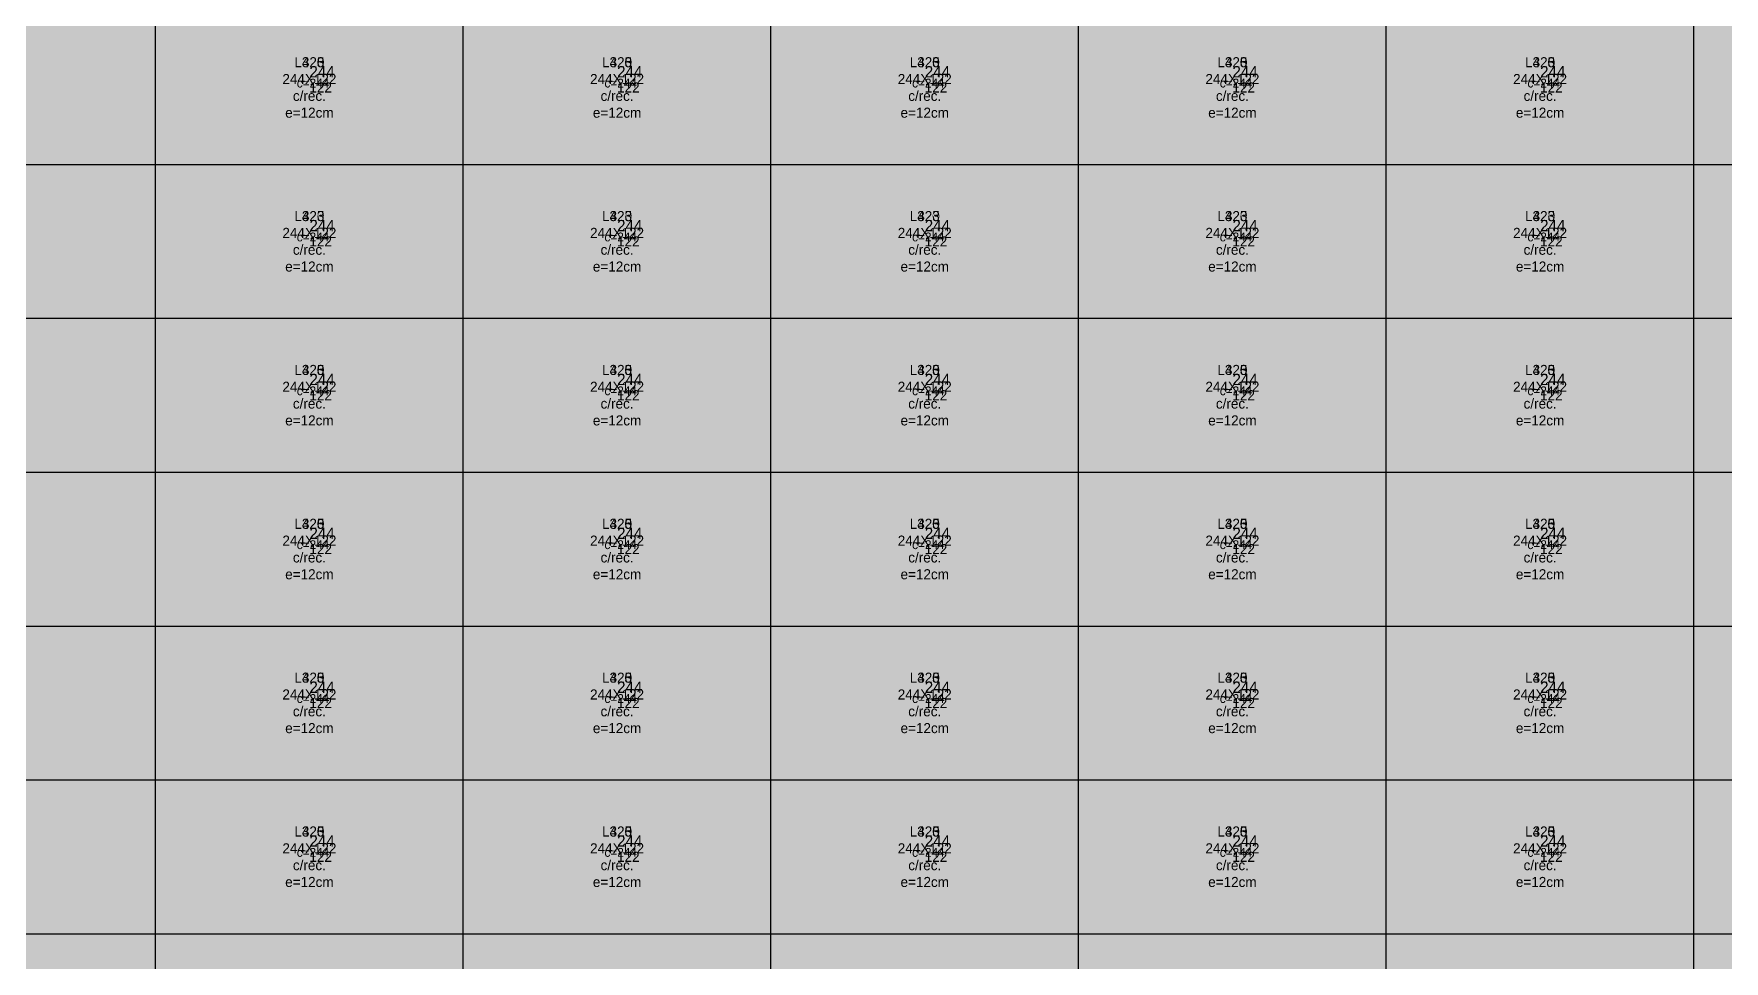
# Model space of a CAD drawing. Extents: x -13000 to 6245, y -61 to 2973.
# Drawn here: x 3563 to 4904, y 710 to 1446 of the extents above; entities that cross this region are included whole.
import ezdxf

# ---------------------------------------------------------------- set-up
doc = ezdxf.new("R2010")
doc.units = 0
for name, color, linetype in [('3', 3, 'Continuous'), ('4', 4, 'Continuous'), ('AUX00', 7, 'Continuous'), ('Hachura', 251, 'Continuous'), ('Painéis', 200, 'Continuous')]:
    doc.layers.add(name, color=color, linetype=linetype)

msp = doc.modelspace()

# ---------------------------------------------------------------- hatches: boundary and pattern name
at = {"layer": 'Hachura'}
h = msp.add_hatch(color=7, dxfattribs=at)
h.dxf.hatch_style = 1
h.paths.add_polyline_path([(0, 0), (6184.2, 0), (6184.2, 2970), (0, 2970)])
h = msp.add_hatch(color=7, dxfattribs=at)
h.dxf.hatch_style = 1
h.paths.add_polyline_path([(0, 0), (5984.2, 0), (5984.2, 2870), (0, 2870)])
h = msp.add_hatch(color=7, dxfattribs=at)
h.dxf.hatch_style = 1
h.paths.add_polyline_path([(0, 0), (5984.2, 0), (5984.2, 2870), (0, 2870)])

# ---------------------------------------------------------------- linework, layer by layer
at = {"layer": '3'}
for points in [[(3660, 0), (3660, 2970)], [(3904, 0), (3904, 2970)], [(4148, 0), (4148, 2970)], [(4392, 0), (4392, 2970)], [(4636, 0), (4636, 2970)], [(4880, 0), (4880, 2970)], [(3660, 0), (3660, 2870)], [(3660, 0), (3660, 2870)], [(3904, 0), (3904, 2870)], [(3904, 0), (3904, 2870)], [(4148, 0), (4148, 2870)], [(4148, 0), (4148, 2870)], [(4392, 0), (4392, 2870)], [(4392, 0), (4392, 2870)], [(4636, 0), (4636, 2870)], [(4636, 0), (4636, 2870)], [(4880, 0), (4880, 2870)], [(4880, 0), (4880, 2870)], [(0, 1342), (5984.2, 1342)], [(0, 1342), (6184.2, 1342)], [(0, 1342), (5984.2, 1342)], [(0, 1220), (5984.2, 1220)], [(0, 1220), (6184.2, 1220)], [(0, 1220), (5984.2, 1220)], [(0, 1098), (5984.2, 1098)], [(0, 1098), (6184.2, 1098)], [(0, 1098), (5984.2, 1098)], [(0, 976), (5984.2, 976)], [(0, 976), (6184.2, 976)], [(0, 976), (5984.2, 976)], [(0, 854), (5984.2, 854)], [(0, 854), (6184.2, 854)], [(0, 854), (5984.2, 854)], [(0, 732), (5984.2, 732)], [(0, 732), (6184.2, 732)], [(0, 732), (5984.2, 732)]]:
    msp.add_lwpolyline(points, dxfattribs=at)
at = {"layer": 'Painéis', "lineweight": 18}
for p, q in [((3660, 0), (3660, 2970)), ((3904, 0), (3904, 2970)), ((4148, 0), (4148, 2970)), ((4392, 0), (4392, 2970)), ((4636, 0), (4636, 2970)), ((4880, 0), (4880, 2970)), ((3660, 0), (3660, 2870)), ((3660, 0), (3660, 2870)), ((3904, 0), (3904, 2870)), ((3904, 0), (3904, 2870)), ((4148, 0), (4148, 2870)), ((4148, 0), (4148, 2870)), ((4392, 0), (4392, 2870)), ((4392, 0), (4392, 2870)), ((4636, 0), (4636, 2870)), ((4636, 0), (4636, 2870)), ((4880, 0), (4880, 2870)), ((4880, 0), (4880, 2870)), ((0, 1342), (5984.2, 1342)), ((0, 1342), (6184.2, 1342)), ((0, 1342), (5984.2, 1342)), ((0, 1220), (5984.2, 1220)), ((0, 1220), (6184.2, 1220)), ((0, 1220), (5984.2, 1220)), ((0, 1098), (5984.2, 1098)), ((0, 1098), (6184.2, 1098)), ((0, 1098), (5984.2, 1098)), ((0, 976), (5984.2, 976)), ((0, 976), (6184.2, 976)), ((0, 976), (5984.2, 976)), ((0, 854), (5984.2, 854)), ((0, 854), (6184.2, 854)), ((0, 854), (5984.2, 854)), ((0, 732), (5984.2, 732)), ((0, 732), (6184.2, 732)), ((0, 732), (5984.2, 732))]:
    msp.add_line(p, q, dxfattribs=at)

# ---------------------------------------------------------------- texts
at = {"layer": '3'}
for p in [(3772, 1403), (3772, 1403), (3772, 1403), (4016, 1403), (4016, 1403), (4016, 1403), (4260, 1403), (4260, 1403), (4260, 1403), (4504, 1403), (4504, 1403), (4504, 1403), (4748, 1403), (4748, 1403), (4748, 1403), (3772, 1281), (3772, 1281), (3772, 1281), (4016, 1281), (4016, 1281), (4016, 1281), (4260, 1281), (4260, 1281), (4260, 1281), (4504, 1281), (4504, 1281), (4504, 1281), (4748, 1281), (4748, 1281), (4748, 1281), (3772, 1159), (3772, 1159), (3772, 1159), (4016, 1159), (4016, 1159), (4016, 1159), (4260, 1159), (4260, 1159), (4260, 1159), (4504, 1159), (4504, 1159), (4504, 1159), (4748, 1159), (4748, 1159), (4748, 1159), (3772, 1037), (3772, 1037), (3772, 1037), (4016, 1037), (4016, 1037), (4016, 1037), (4260, 1037), (4260, 1037), (4260, 1037), (4504, 1037), (4504, 1037), (4504, 1037), (4748, 1037), (4748, 1037), (4748, 1037), (3772, 915), (3772, 915), (3772, 915), (4016, 915), (4016, 915), (4016, 915), (4260, 915), (4260, 915), (4260, 915), (4504, 915), (4504, 915), (4504, 915), (4748, 915), (4748, 915), (4748, 915), (3772, 793), (3772, 793), (3772, 793), (4016, 793), (4016, 793), (4016, 793), (4260, 793), (4260, 793), (4260, 793), (4504, 793), (4504, 793), (4504, 793), (4748, 793), (4748, 793), (4748, 793)]:
    msp.add_text('c=244', height=7, dxfattribs=at).set_placement(p)
at = {"layer": '4'}
for s, height, p in [('244', 9, (3782, 1411)), ('244', 9, (3782, 1411)), ('244', 9, (3782, 1411)), ('244', 9, (4026, 1411)), ('244', 9, (4026, 1411)), ('244', 9, (4026, 1411)), ('244', 9, (4270, 1411)), ('244', 9, (4270, 1411)), ('244', 9, (4270, 1411)), ('244', 9, (4514, 1411)), ('244', 9, (4514, 1411)), ('244', 9, (4514, 1411)), ('244', 9, (4758, 1411)), ('244', 9, (4758, 1411)), ('244', 9, (4758, 1411)), ('122', 8, (3782, 1399)), ('122', 8, (3782, 1399)), ('122', 8, (3782, 1399)), ('122', 8, (4026, 1399)), ('122', 8, (4026, 1399)), ('122', 8, (4026, 1399)), ('122', 8, (4270, 1399)), ('122', 8, (4270, 1399)), ('122', 8, (4270, 1399)), ('122', 8, (4514, 1399)), ('122', 8, (4514, 1399)), ('122', 8, (4514, 1399)), ('122', 8, (4758, 1399)), ('122', 8, (4758, 1399)), ('122', 8, (4758, 1399)), ('244', 9, (3782, 1289)), ('244', 9, (3782, 1289)), ('244', 9, (3782, 1289)), ('244', 9, (4026, 1289)), ('244', 9, (4026, 1289)), ('244', 9, (4026, 1289)), ('244', 9, (4270, 1289)), ('244', 9, (4270, 1289)), ('244', 9, (4270, 1289)), ('244', 9, (4514, 1289)), ('244', 9, (4514, 1289)), ('244', 9, (4514, 1289)), ('244', 9, (4758, 1289)), ('244', 9, (4758, 1289)), ('244', 9, (4758, 1289)), ('122', 8, (3782, 1277)), ('122', 8, (3782, 1277)), ('122', 8, (3782, 1277)), ('122', 8, (4026, 1277)), ('122', 8, (4026, 1277)), ('122', 8, (4026, 1277)), ('122', 8, (4270, 1277)), ('122', 8, (4270, 1277)), ('122', 8, (4270, 1277)), ('122', 8, (4514, 1277)), ('122', 8, (4514, 1277)), ('122', 8, (4514, 1277)), ('122', 8, (4758, 1277)), ('122', 8, (4758, 1277)), ('122', 8, (4758, 1277)), ('244', 9, (3782, 1167)), ('244', 9, (3782, 1167)), ('244', 9, (3782, 1167)), ('244', 9, (4026, 1167)), ('244', 9, (4026, 1167)), ('244', 9, (4026, 1167)), ('244', 9, (4270, 1167)), ('244', 9, (4270, 1167)), ('244', 9, (4270, 1167)), ('244', 9, (4514, 1167)), ('244', 9, (4514, 1167)), ('244', 9, (4514, 1167)), ('244', 9, (4758, 1167)), ('244', 9, (4758, 1167)), ('244', 9, (4758, 1167)), ('122', 8, (3782, 1155)), ('122', 8, (3782, 1155)), ('122', 8, (3782, 1155)), ('122', 8, (4026, 1155)), ('122', 8, (4026, 1155)), ('122', 8, (4026, 1155)), ('122', 8, (4270, 1155)), ('122', 8, (4270, 1155)), ('122', 8, (4270, 1155)), ('122', 8, (4514, 1155)), ('122', 8, (4514, 1155)), ('122', 8, (4514, 1155)), ('122', 8, (4758, 1155)), ('122', 8, (4758, 1155)), ('122', 8, (4758, 1155)), ('244', 9, (3782, 1045)), ('244', 9, (3782, 1045)), ('244', 9, (3782, 1045)), ('244', 9, (4026, 1045)), ('244', 9, (4026, 1045)), ('244', 9, (4026, 1045)), ('244', 9, (4270, 1045)), ('244', 9, (4270, 1045)), ('244', 9, (4270, 1045)), ('244', 9, (4514, 1045)), ('244', 9, (4514, 1045)), ('244', 9, (4514, 1045)), ('244', 9, (4758, 1045)), ('244', 9, (4758, 1045)), ('244', 9, (4758, 1045)), ('122', 8, (3782, 1033)), ('122', 8, (3782, 1033)), ('122', 8, (3782, 1033)), ('122', 8, (4026, 1033)), ('122', 8, (4026, 1033)), ('122', 8, (4026, 1033)), ('122', 8, (4270, 1033)), ('122', 8, (4270, 1033)), ('122', 8, (4270, 1033)), ('122', 8, (4514, 1033)), ('122', 8, (4514, 1033)), ('122', 8, (4514, 1033)), ('122', 8, (4758, 1033)), ('122', 8, (4758, 1033)), ('122', 8, (4758, 1033)), ('244', 9, (3782, 923)), ('244', 9, (3782, 923)), ('244', 9, (3782, 923)), ('244', 9, (4026, 923)), ('244', 9, (4026, 923)), ('244', 9, (4026, 923)), ('244', 9, (4270, 923)), ('244', 9, (4270, 923)), ('244', 9, (4270, 923)), ('244', 9, (4514, 923)), ('244', 9, (4514, 923)), ('244', 9, (4514, 923)), ('244', 9, (4758, 923)), ('244', 9, (4758, 923)), ('244', 9, (4758, 923)), ('122', 8, (3782, 911)), ('122', 8, (3782, 911)), ('122', 8, (3782, 911)), ('122', 8, (4026, 911)), ('122', 8, (4026, 911)), ('122', 8, (4026, 911)), ('122', 8, (4270, 911)), ('122', 8, (4270, 911)), ('122', 8, (4270, 911)), ('122', 8, (4514, 911)), ('122', 8, (4514, 911)), ('122', 8, (4514, 911)), ('122', 8, (4758, 911)), ('122', 8, (4758, 911)), ('122', 8, (4758, 911)), ('244', 9, (3782, 801)), ('244', 9, (3782, 801)), ('244', 9, (3782, 801)), ('244', 9, (4026, 801)), ('244', 9, (4026, 801)), ('244', 9, (4026, 801)), ('244', 9, (4270, 801)), ('244', 9, (4270, 801)), ('244', 9, (4270, 801)), ('244', 9, (4514, 801)), ('244', 9, (4514, 801)), ('244', 9, (4514, 801)), ('244', 9, (4758, 801)), ('244', 9, (4758, 801)), ('244', 9, (4758, 801)), ('122', 8, (3782, 789)), ('122', 8, (3782, 789)), ('122', 8, (3782, 789)), ('122', 8, (4026, 789)), ('122', 8, (4026, 789)), ('122', 8, (4026, 789)), ('122', 8, (4270, 789)), ('122', 8, (4270, 789)), ('122', 8, (4270, 789)), ('122', 8, (4514, 789)), ('122', 8, (4514, 789)), ('122', 8, (4514, 789)), ('122', 8, (4758, 789)), ('122', 8, (4758, 789)), ('122', 8, (4758, 789))]:
    msp.add_text(s, height=height, dxfattribs=at).set_placement(p)
at = {"layer": 'AUX00', "char_height": 8, "attachment_point": 5}
for s, insert in [('\\pxqc;L323^J244X122^Jc/rec.^Je=12cm', (3782, 1403)), ('\\pxqc;L325^J244X122^Jc/rec.^Je=12cm', (3782, 1403)), ('\\pxqc;L420^J244X122^Jc/rec.^Je=12cm', (3782, 1403)), ('\\pxqc;L323^J244X122^Jc/rec.^Je=12cm', (4026, 1403)), ('\\pxqc;L325^J244X122^Jc/rec.^Je=12cm', (4026, 1403)), ('\\pxqc;L420^J244X122^Jc/rec.^Je=12cm', (4026, 1403)), ('\\pxqc;L323^J244X122^Jc/rec.^Je=12cm', (4270, 1403)), ('\\pxqc;L325^J244X122^Jc/rec.^Je=12cm', (4270, 1403)), ('\\pxqc;L420^J244X122^Jc/rec.^Je=12cm', (4270, 1403)), ('\\pxqc;L323^J244X122^Jc/rec.^Je=12cm', (4514, 1403)), ('\\pxqc;L325^J244X122^Jc/rec.^Je=12cm', (4514, 1403)), ('\\pxqc;L420^J244X122^Jc/rec.^Je=12cm', (4514, 1403)), ('\\pxqc;L323^J244X122^Jc/rec.^Je=12cm', (4758, 1403)), ('\\pxqc;L325^J244X122^Jc/rec.^Je=12cm', (4758, 1403)), ('\\pxqc;L420^J244X122^Jc/rec.^Je=12cm', (4758, 1403)), ('\\pxqc;L323^J244X122^Jc/rec.^Je=12cm', (3782, 1281)), ('\\pxqc;L325^J244X122^Jc/rec.^Je=12cm', (3782, 1281)), ('\\pxqc;L420^J244X122^Jc/rec.^Je=12cm', (3782, 1281)), ('\\pxqc;L323^J244X122^Jc/rec.^Je=12cm', (4026, 1281)), ('\\pxqc;L325^J244X122^Jc/rec.^Je=12cm', (4026, 1281)), ('\\pxqc;L420^J244X122^Jc/rec.^Je=12cm', (4026, 1281)), ('\\pxqc;L323^J244X122^Jc/rec.^Je=12cm', (4270, 1281)), ('\\pxqc;L325^J244X122^Jc/rec.^Je=12cm', (4270, 1281)), ('\\pxqc;L420^J244X122^Jc/rec.^Je=12cm', (4270, 1281)), ('\\pxqc;L323^J244X122^Jc/rec.^Je=12cm', (4514, 1281)), ('\\pxqc;L325^J244X122^Jc/rec.^Je=12cm', (4514, 1281)), ('\\pxqc;L420^J244X122^Jc/rec.^Je=12cm', (4514, 1281)), ('\\pxqc;L323^J244X122^Jc/rec.^Je=12cm', (4758, 1281)), ('\\pxqc;L325^J244X122^Jc/rec.^Je=12cm', (4758, 1281)), ('\\pxqc;L420^J244X122^Jc/rec.^Je=12cm', (4758, 1281)), ('\\pxqc;L323^J244X122^Jc/rec.^Je=12cm', (3782, 1159)), ('\\pxqc;L325^J244X122^Jc/rec.^Je=12cm', (3782, 1159)), ('\\pxqc;L420^J244X122^Jc/rec.^Je=12cm', (3782, 1159)), ('\\pxqc;L323^J244X122^Jc/rec.^Je=12cm', (4026, 1159)), ('\\pxqc;L325^J244X122^Jc/rec.^Je=12cm', (4026, 1159)), ('\\pxqc;L420^J244X122^Jc/rec.^Je=12cm', (4026, 1159)), ('\\pxqc;L323^J244X122^Jc/rec.^Je=12cm', (4270, 1159)), ('\\pxqc;L325^J244X122^Jc/rec.^Je=12cm', (4270, 1159)), ('\\pxqc;L420^J244X122^Jc/rec.^Je=12cm', (4270, 1159)), ('\\pxqc;L323^J244X122^Jc/rec.^Je=12cm', (4514, 1159)), ('\\pxqc;L325^J244X122^Jc/rec.^Je=12cm', (4514, 1159)), ('\\pxqc;L420^J244X122^Jc/rec.^Je=12cm', (4514, 1159)), ('\\pxqc;L323^J244X122^Jc/rec.^Je=12cm', (4758, 1159)), ('\\pxqc;L325^J244X122^Jc/rec.^Je=12cm', (4758, 1159)), ('\\pxqc;L420^J244X122^Jc/rec.^Je=12cm', (4758, 1159)), ('\\pxqc;L323^J244X122^Jc/rec.^Je=12cm', (3782, 1037)), ('\\pxqc;L325^J244X122^Jc/rec.^Je=12cm', (3782, 1037)), ('\\pxqc;L420^J244X122^Jc/rec.^Je=12cm', (3782, 1037)), ('\\pxqc;L323^J244X122^Jc/rec.^Je=12cm', (4026, 1037)), ('\\pxqc;L325^J244X122^Jc/rec.^Je=12cm', (4026, 1037)), ('\\pxqc;L420^J244X122^Jc/rec.^Je=12cm', (4026, 1037)), ('\\pxqc;L323^J244X122^Jc/rec.^Je=12cm', (4270, 1037)), ('\\pxqc;L325^J244X122^Jc/rec.^Je=12cm', (4270, 1037)), ('\\pxqc;L420^J244X122^Jc/rec.^Je=12cm', (4270, 1037)), ('\\pxqc;L323^J244X122^Jc/rec.^Je=12cm', (4514, 1037)), ('\\pxqc;L325^J244X122^Jc/rec.^Je=12cm', (4514, 1037)), ('\\pxqc;L420^J244X122^Jc/rec.^Je=12cm', (4514, 1037)), ('\\pxqc;L323^J244X122^Jc/rec.^Je=12cm', (4758, 1037)), ('\\pxqc;L325^J244X122^Jc/rec.^Je=12cm', (4758, 1037)), ('\\pxqc;L420^J244X122^Jc/rec.^Je=12cm', (4758, 1037)), ('\\pxqc;L323^J244X122^Jc/rec.^Je=12cm', (3782, 915)), ('\\pxqc;L325^J244X122^Jc/rec.^Je=12cm', (3782, 915)), ('\\pxqc;L420^J244X122^Jc/rec.^Je=12cm', (3782, 915)), ('\\pxqc;L323^J244X122^Jc/rec.^Je=12cm', (4026, 915)), ('\\pxqc;L325^J244X122^Jc/rec.^Je=12cm', (4026, 915)), ('\\pxqc;L420^J244X122^Jc/rec.^Je=12cm', (4026, 915)), ('\\pxqc;L323^J244X122^Jc/rec.^Je=12cm', (4270, 915)), ('\\pxqc;L325^J244X122^Jc/rec.^Je=12cm', (4270, 915)), ('\\pxqc;L420^J244X122^Jc/rec.^Je=12cm', (4270, 915)), ('\\pxqc;L323^J244X122^Jc/rec.^Je=12cm', (4514, 915)), ('\\pxqc;L325^J244X122^Jc/rec.^Je=12cm', (4514, 915)), ('\\pxqc;L420^J244X122^Jc/rec.^Je=12cm', (4514, 915)), ('\\pxqc;L323^J244X122^Jc/rec.^Je=12cm', (4758, 915)), ('\\pxqc;L325^J244X122^Jc/rec.^Je=12cm', (4758, 915)), ('\\pxqc;L420^J244X122^Jc/rec.^Je=12cm', (4758, 915)), ('\\pxqc;L323^J244X122^Jc/rec.^Je=12cm', (3782, 793)), ('\\pxqc;L325^J244X122^Jc/rec.^Je=12cm', (3782, 793)), ('\\pxqc;L420^J244X122^Jc/rec.^Je=12cm', (3782, 793)), ('\\pxqc;L323^J244X122^Jc/rec.^Je=12cm', (4026, 793)), ('\\pxqc;L325^J244X122^Jc/rec.^Je=12cm', (4026, 793)), ('\\pxqc;L420^J244X122^Jc/rec.^Je=12cm', (4026, 793)), ('\\pxqc;L323^J244X122^Jc/rec.^Je=12cm', (4270, 793)), ('\\pxqc;L325^J244X122^Jc/rec.^Je=12cm', (4270, 793)), ('\\pxqc;L420^J244X122^Jc/rec.^Je=12cm', (4270, 793)), ('\\pxqc;L323^J244X122^Jc/rec.^Je=12cm', (4514, 793)), ('\\pxqc;L325^J244X122^Jc/rec.^Je=12cm', (4514, 793)), ('\\pxqc;L420^J244X122^Jc/rec.^Je=12cm', (4514, 793)), ('\\pxqc;L323^J244X122^Jc/rec.^Je=12cm', (4758, 793)), ('\\pxqc;L325^J244X122^Jc/rec.^Je=12cm', (4758, 793)), ('\\pxqc;L420^J244X122^Jc/rec.^Je=12cm', (4758, 793))]:
    msp.add_mtext(s, dxfattribs=dict(at, insert=insert))

doc.saveas('drawing.dxf')
